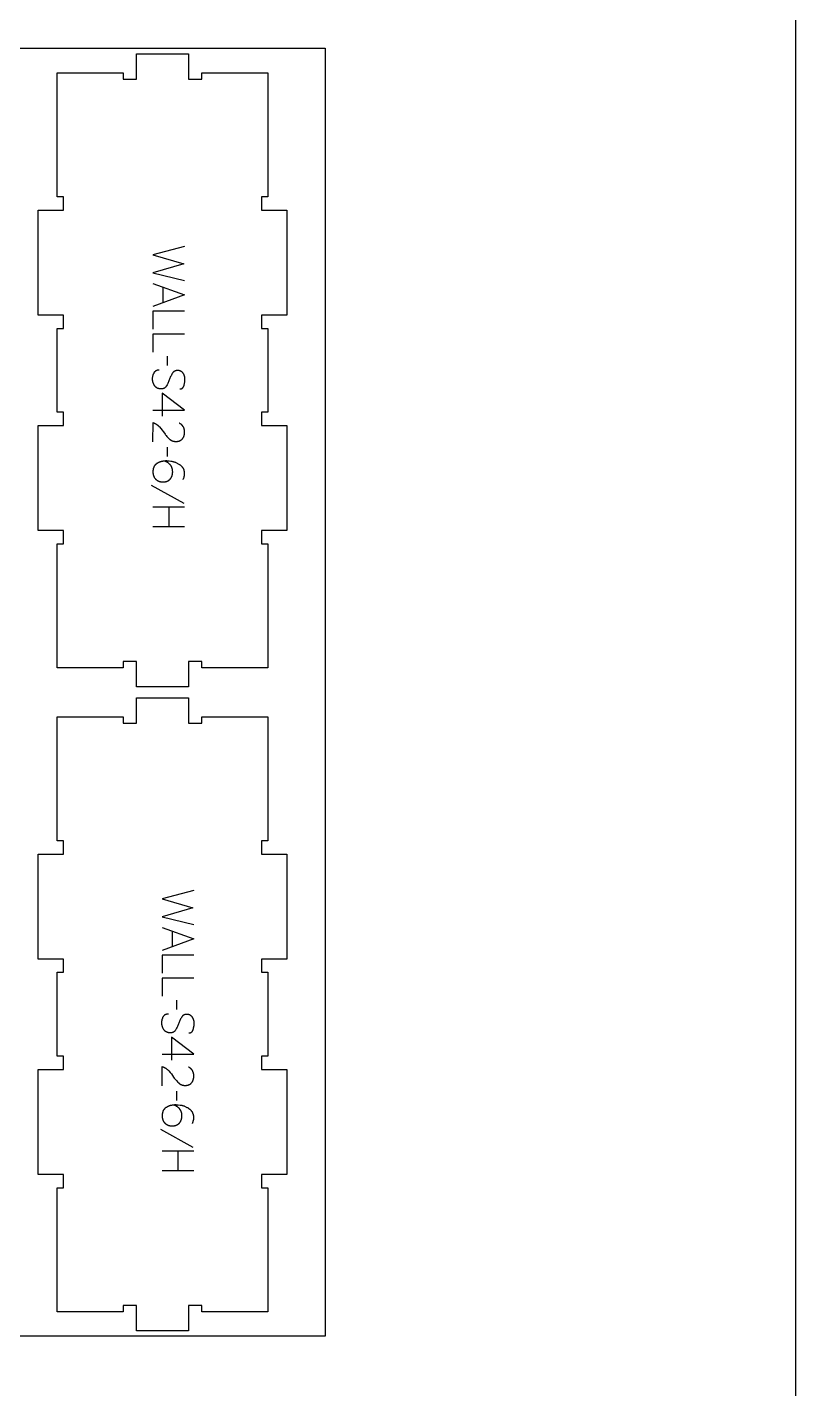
# Model space of a CAD drawing. Extents: x 0 to 4485, y 0 to 10771.
# Drawn here: x 2456 to 3183, y 5619 to 6909 of the extents above; entities that cross this region are included whole.
import ezdxf

# ---------------------------------------------------------------- set-up
doc = ezdxf.new("R2010")
doc.units = 0
for name, color, linetype in [('0_SHEET_SPRUCEPLY_2440X122', 1, 'CONTINUOUS'), ('1_ANYTOOL_1MMDEEP_LABELS_S', 2, 'CONTINUOUS'), ('4_ANYTOOL_CUTTHROUGH_OUTSI', 5, 'CONTINUOUS'), ('DONOTCUT', 7, 'CONTINUOUS')]:
    doc.layers.add(name, color=color, linetype=linetype)

msp = doc.modelspace()

# ---------------------------------------------------------------- linework, layer by layer
at = {"layer": '0_SHEET_SPRUCEPLY_2440X122'}
msp.add_lwpolyline([(2737.9, 6889.4), (2737.9, 5669.4), (297.9, 5669.4), (297.9, 6889.4)], close=True, dxfattribs=at)
at = {"layer": '1_ANYTOOL_1MMDEEP_LABELS_S', "color": 2}
for points in [[(2605, 6701.3), (2575, 6693.5), (2604.1, 6685.1), (2575, 6676.6), (2605, 6669.1)], [(2575, 6666.5), (2605, 6655.7), (2575, 6644.6)], [(2584.5, 6663.1), (2584.5, 6648.2)], [(2605, 6640.3), (2575, 6640.3), (2575, 6623.2)], [(2605, 6618.5), (2575, 6618.5), (2575, 6601.4)], [(2588.9, 6588.8), (2588.8, 6597.5)], [(2600.4, 6566.5), (2600.6, 6566.5), (2600.7, 6566.5), (2600.8, 6566.5), (2600.8, 6566.5), (2600.9, 6566.5), (2601, 6566.5), (2601.1, 6566.6), (2601.2, 6566.6), (2601.3, 6566.6), (2601.4, 6566.6), (2601.5, 6566.6), (2601.5, 6566.6), (2601.6, 6566.7), (2601.7, 6566.7), (2601.8, 6566.7), (2601.9, 6566.7), (2601.9, 6566.8), (2602, 6566.8), (2602.1, 6566.8), (2602.2, 6566.9), (2602.2, 6566.9), (2602.3, 6566.9), (2602.4, 6567), (2602.4, 6567), (2602.5, 6567.1), (2602.6, 6567.1), (2602.6, 6567.1), (2602.7, 6567.2), (2602.8, 6567.2), (2602.8, 6567.3), (2602.9, 6567.3), (2603, 6567.4), (2603, 6567.4), (2603.1, 6567.5), (2603.1, 6567.5), (2603.2, 6567.6), (2603.3, 6567.7), (2603.3, 6567.7), (2603.4, 6567.8), (2603.4, 6567.9), (2603.5, 6567.9), (2603.5, 6568), (2603.6, 6568.1), (2603.6, 6568.1), (2603.7, 6568.2), (2603.7, 6568.3), (2603.8, 6568.4), (2603.8, 6568.4), (2603.9, 6568.5), (2603.9, 6568.6), (2603.9, 6568.7), (2604, 6568.8), (2604.1, 6569), (2604.2, 6569.2), (2604.2, 6569.4), (2604.3, 6569.6), (2604.4, 6569.8), (2604.6, 6570.6), (2604.8, 6571.4), (2604.9, 6572.2), (2605.1, 6573), (2605.1, 6573.3), (2605.2, 6573.7), (2605.2, 6574.1), (2605.3, 6574.5), (2605.3, 6574.8), (2605.3, 6575.2), (2605.3, 6575.5), (2605.3, 6575.9), (2605.3, 6576.1), (2605.3, 6576.3), (2605.3, 6576.5), (2605.3, 6576.7), (2605.3, 6576.9), (2605.2, 6577), (2605.2, 6577.2), (2605.2, 6577.4), (2605.2, 6577.6), (2605.1, 6577.8), (2605.1, 6578), (2605.1, 6578.2), (2605, 6578.3), (2605, 6578.5), (2604.9, 6578.7), (2604.9, 6578.9), (2604.8, 6579), (2604.7, 6579.2), (2604.7, 6579.4), (2604.6, 6579.6), (2604.5, 6579.7), (2604.5, 6579.9), (2604.4, 6580.1), (2604.3, 6580.2), (2604.2, 6580.4), (2604.1, 6580.6), (2604, 6580.7), (2603.9, 6580.9), (2603.8, 6581), (2603.7, 6581.2), (2603.6, 6581.4), (2603.5, 6581.5), (2603.4, 6581.7), (2603.3, 6581.8), (2603.1, 6582), (2603, 6582.1), (2602.9, 6582.2), (2602.8, 6582.4), (2602.6, 6582.5), (2602.5, 6582.6), (2602.3, 6582.7), (2602.2, 6582.8), (2602.1, 6582.9), (2601.9, 6583), (2601.8, 6583.1), (2601.6, 6583.2), (2601.4, 6583.3), (2601.3, 6583.4), (2601.1, 6583.5), (2600.9, 6583.5), (2600.8, 6583.6), (2600.6, 6583.6), (2600.4, 6583.7), (2600.2, 6583.8), (2600.1, 6583.8), (2599.9, 6583.8), (2599.7, 6583.9), (2599.5, 6583.9), (2599.3, 6583.9), (2599.1, 6584), (2598.9, 6584), (2598.7, 6584), (2598.5, 6584), (2598.3, 6584), (2598.1, 6584), (2597.9, 6584), (2597.6, 6584), (2597.4, 6584), (2597.2, 6583.9), (2597, 6583.9), (2596.9, 6583.9), (2596.7, 6583.8), (2596.5, 6583.8), (2596.3, 6583.7), (2596.1, 6583.7), (2595.9, 6583.6), (2595.9, 6583.6), (2595.8, 6583.5), (2595.7, 6583.5), (2595.6, 6583.5), (2595.5, 6583.4), (2595.4, 6583.4), (2595.4, 6583.3), (2595.3, 6583.3), (2595.2, 6583.2), (2595.1, 6583.2), (2595, 6583.2), (2595, 6583.1), (2594.9, 6583.1), (2594.8, 6583), (2594.8, 6582.9), (2594.7, 6582.9), (2594.6, 6582.8), (2594.5, 6582.8), (2594.5, 6582.7), (2594.4, 6582.7), (2594.3, 6582.6), (2594.3, 6582.5), (2594.2, 6582.5), (2594.1, 6582.4), (2594, 6582.3), (2593.9, 6582.1), (2593.8, 6582), (2593.7, 6581.8), (2593.5, 6581.7), (2593.4, 6581.5), (2593.3, 6581.3), (2593.2, 6581.2), (2592.8, 6580.5), (2592.5, 6579.7), (2592.1, 6579), (2591.7, 6578.2), (2591.4, 6577.4), (2591.1, 6576.6), (2590.7, 6575.8), (2590.4, 6575), (2590.1, 6574.2), (2589.8, 6573.4), (2589.4, 6572.6), (2589.1, 6571.8), (2588.7, 6571.1), (2588.3, 6570.3), (2587.9, 6569.6), (2587.5, 6569), (2587.4, 6568.8), (2587.3, 6568.6), (2587.1, 6568.5), (2587.1, 6568.4), (2587, 6568.3), (2587, 6568.3), (2586.9, 6568.2), (2586.8, 6568.1), (2586.8, 6568), (2586.7, 6568), (2586.6, 6567.9), (2586.6, 6567.9), (2586.5, 6567.8), (2586.4, 6567.7), (2586.4, 6567.7), (2586.3, 6567.6), (2586.2, 6567.6), (2586.1, 6567.5), (2586.1, 6567.5), (2586, 6567.4), (2585.9, 6567.4), (2585.8, 6567.3), (2585.8, 6567.3), (2585.7, 6567.2), (2585.6, 6567.2), (2585.5, 6567.1), (2585.4, 6567.1), (2585.3, 6567), (2585.3, 6567), (2585.2, 6567), (2585.1, 6566.9), (2585, 6566.9), (2584.9, 6566.9), (2584.8, 6566.8), (2584.7, 6566.8), (2584.6, 6566.8), (2584.6, 6566.8), (2584.4, 6566.7), (2584.2, 6566.7), (2584, 6566.6), (2583.8, 6566.6), (2583.6, 6566.6), (2583.4, 6566.5), (2583.2, 6566.5), (2582.9, 6566.5), (2582.7, 6566.5), (2582.5, 6566.5), (2582.3, 6566.5), (2582, 6566.6), (2581.8, 6566.6), (2581.6, 6566.6), (2581.4, 6566.6), (2581.1, 6566.7), (2580.9, 6566.7), (2580.7, 6566.8), (2580.5, 6566.8), (2580.3, 6566.9), (2580.1, 6566.9), (2579.9, 6567), (2579.7, 6567.1), (2579.5, 6567.1), (2579.3, 6567.2), (2579.1, 6567.3), (2579, 6567.4), (2578.8, 6567.5), (2578.6, 6567.6), (2578.4, 6567.7), (2578.3, 6567.8), (2578.1, 6567.9), (2578, 6568.1), (2577.8, 6568.2), (2577.7, 6568.3), (2577.5, 6568.4), (2577.4, 6568.6), (2577.2, 6568.7), (2577.1, 6568.9), (2577, 6569), (2576.8, 6569.2), (2576.7, 6569.4), (2576.6, 6569.5), (2576.5, 6569.7), (2576.3, 6570.1), (2576.1, 6570.4), (2575.9, 6570.8), (2575.7, 6571.2), (2575.5, 6571.6), (2575.4, 6571.9), (2575.3, 6572.1), (2575.2, 6572.3), (2575.2, 6572.5), (2575.1, 6572.7), (2575.1, 6572.9), (2575, 6573.1), (2575, 6573.3), (2574.9, 6573.5), (2574.9, 6573.7), (2574.8, 6573.9), (2574.8, 6574.1), (2574.8, 6574.3), (2574.7, 6574.5), (2574.7, 6574.7), (2574.7, 6575.1), (2574.6, 6575.5), (2574.6, 6575.9), (2574.6, 6576.3), (2574.6, 6576.7), (2574.7, 6577.1), (2574.7, 6577.5), (2574.8, 6577.9), (2574.8, 6578.3), (2574.9, 6578.7), (2575, 6579.1), (2575.1, 6579.5), (2575.2, 6579.8), (2575.3, 6580.2), (2575.5, 6580.6), (2575.6, 6580.9), (2575.8, 6581.3), (2576, 6581.6), (2576.2, 6582), (2576.3, 6582.2), (2576.4, 6582.3), (2576.5, 6582.5), (2576.6, 6582.6), (2576.7, 6582.8), (2576.8, 6582.9), (2576.9, 6583.1), (2577.1, 6583.2), (2577.2, 6583.3), (2577.3, 6583.4), (2577.4, 6583.5), (2577.6, 6583.7), (2577.6, 6583.7), (2577.7, 6583.8), (2577.8, 6583.8), (2577.8, 6583.9), (2577.9, 6583.9), (2578, 6584), (2578.1, 6584), (2578.1, 6584), (2578.2, 6584.1), (2578.3, 6584.1), (2578.4, 6584.2), (2578.4, 6584.2), (2578.5, 6584.2), (2578.6, 6584.3), (2578.7, 6584.3), (2578.7, 6584.3), (2578.8, 6584.4), (2578.9, 6584.4), (2579, 6584.4), (2579.1, 6584.5), (2579.2, 6584.5), (2579.4, 6584.6), (2579.6, 6584.6), (2579.7, 6584.6), (2579.9, 6584.7), (2580.1, 6584.7), (2580.3, 6584.7), (2580.5, 6584.7), (2580.6, 6584.7), (2580.8, 6584.7)], [(2575, 6546.5), (2605, 6546.5), (2583.6, 6562.5)], [(2583.6, 6562.5), (2583.6, 6540.7)], [(2575, 6516.3), (2575.1, 6534.6), (2575.5, 6534.4), (2575.7, 6534.4), (2576, 6534.3), (2576.2, 6534.2), (2576.4, 6534.1), (2576.6, 6534), (2576.8, 6533.9), (2577, 6533.8), (2577.2, 6533.7), (2577.4, 6533.6), (2577.6, 6533.5), (2577.8, 6533.4), (2578, 6533.3), (2578.2, 6533.1), (2578.4, 6533), (2578.6, 6532.9), (2578.8, 6532.8), (2579, 6532.6), (2579.2, 6532.5), (2579.4, 6532.3), (2579.5, 6532.2), (2579.7, 6532), (2579.9, 6531.9), (2580.1, 6531.7), (2580.2, 6531.6), (2580.4, 6531.4), (2580.6, 6531.2), (2580.7, 6531.1), (2580.9, 6530.9), (2581.2, 6530.5), (2582.4, 6529.1), (2583.6, 6527.6), (2584.8, 6526.1), (2585.9, 6524.5), (2586.5, 6523.8), (2587, 6523), (2587.6, 6522.3), (2588.2, 6521.6), (2588.8, 6521), (2589.4, 6520.3), (2590, 6519.7), (2590.6, 6519.1), (2590.8, 6519), (2590.9, 6518.8), (2591.1, 6518.7), (2591.3, 6518.6), (2591.4, 6518.4), (2591.6, 6518.3), (2591.8, 6518.2), (2591.9, 6518.1), (2592.1, 6518), (2592.3, 6517.9), (2592.5, 6517.8), (2592.6, 6517.7), (2592.8, 6517.6), (2593, 6517.5), (2593.2, 6517.4), (2593.4, 6517.3), (2593.6, 6517.3), (2593.8, 6517.2), (2594, 6517.1), (2594.2, 6517.1), (2594.4, 6517), (2594.6, 6517), (2594.8, 6516.9), (2595, 6516.9), (2595.2, 6516.9), (2595.4, 6516.8), (2595.6, 6516.8), (2595.8, 6516.8), (2596.1, 6516.8), (2596.3, 6516.8), (2596.5, 6516.8), (2596.7, 6516.8), (2597, 6516.8), (2597.2, 6516.8), (2597.5, 6516.8), (2597.7, 6516.8), (2598, 6516.8), (2598.2, 6516.8), (2598.4, 6516.9), (2598.6, 6516.9), (2598.9, 6517), (2599.1, 6517), (2599.3, 6517.1), (2599.5, 6517.1), (2599.7, 6517.2), (2599.9, 6517.2), (2600.1, 6517.3), (2600.3, 6517.4), (2600.5, 6517.5), (2600.7, 6517.6), (2600.8, 6517.6), (2601, 6517.7), (2601.2, 6517.8), (2601.4, 6517.9), (2601.5, 6518.1), (2601.7, 6518.2), (2601.9, 6518.3), (2602, 6518.4), (2602.2, 6518.6), (2602.3, 6518.7), (2602.5, 6518.8), (2602.6, 6519), (2602.7, 6519.1), (2602.9, 6519.3), (2603, 6519.4), (2603.1, 6519.6), (2603.2, 6519.8), (2603.4, 6519.9), (2603.5, 6520.1), (2603.6, 6520.3), (2603.7, 6520.5), (2603.8, 6520.6), (2603.9, 6520.8), (2604, 6521), (2604.1, 6521.2), (2604.1, 6521.4), (2604.2, 6521.6), (2604.3, 6521.7), (2604.4, 6521.9), (2604.4, 6522.1), (2604.5, 6522.3), (2604.6, 6522.5), (2604.6, 6522.8), (2604.7, 6523), (2604.7, 6523.2), (2604.8, 6523.4), (2604.8, 6523.6), (2604.8, 6523.8), (2604.9, 6524), (2604.9, 6524.3), (2604.9, 6524.5), (2604.9, 6524.7), (2605, 6525), (2605, 6525.2), (2605, 6525.7), (2605, 6526), (2604.9, 6526.4), (2604.9, 6526.7), (2604.9, 6527.1), (2604.8, 6527.4), (2604.8, 6527.8), (2604.7, 6528.1), (2604.6, 6528.4), (2604.6, 6528.7), (2604.5, 6528.9), (2604.5, 6529), (2604.4, 6529.2), (2604.4, 6529.3), (2604.3, 6529.5), (2604.3, 6529.6), (2604.2, 6529.8), (2604.1, 6529.9), (2604.1, 6530.1), (2604, 6530.2), (2603.9, 6530.3), (2603.8, 6530.5), (2603.8, 6530.6), (2603.7, 6530.7), (2603.6, 6530.9), (2603.5, 6531), (2603.4, 6531.1), (2603.4, 6531.3), (2603.3, 6531.4), (2603.2, 6531.5), (2603.1, 6531.6), (2603, 6531.8), (2602.9, 6531.9), (2602.8, 6532), (2602.7, 6532.1), (2602.6, 6532.2), (2602.4, 6532.3), (2602.3, 6532.4), (2602.2, 6532.6), (2602.1, 6532.7), (2602, 6532.8), (2601.9, 6532.9), (2601.6, 6533.1), (2601.3, 6533.3), (2601.1, 6533.5), (2600.8, 6533.6), (2600.5, 6533.8), (2600.2, 6534), (2599.9, 6534.2)], [(2588.9, 6502.6), (2588.8, 6511.4)], [(2603.5, 6480.7), (2603.7, 6481), (2603.9, 6481.4), (2604, 6481.7), (2604.1, 6482.1), (2604.3, 6482.4), (2604.4, 6482.8), (2604.5, 6483.1), (2604.6, 6483.5), (2604.7, 6483.8), (2604.8, 6484.2), (2604.8, 6484.5), (2604.9, 6484.9), (2604.9, 6485.2), (2604.9, 6485.6), (2605, 6485.9), (2605, 6486.3), (2605, 6486.6), (2605, 6486.9), (2604.9, 6487.2), (2604.9, 6487.5), (2604.9, 6487.8), (2604.8, 6488.1), (2604.8, 6488.4), (2604.7, 6488.7), (2604.6, 6489), (2604.6, 6489.3), (2604.5, 6489.5), (2604.4, 6489.8), (2604.3, 6490.1), (2604.2, 6490.3), (2604.1, 6490.6), (2603.9, 6490.9), (2603.8, 6491.1), (2603.7, 6491.4), (2603.5, 6491.6), (2603.4, 6491.8), (2603.2, 6492.1), (2603, 6492.3), (2602.8, 6492.5), (2602.6, 6492.8), (2602.4, 6493), (2602.2, 6493.2), (2602, 6493.4), (2601.8, 6493.6), (2601.6, 6493.8), (2601.3, 6494), (2601.1, 6494.2), (2600.8, 6494.4), (2600.3, 6494.7), (2599.8, 6495.1), (2599.3, 6495.4), (2598.7, 6495.7), (2598.2, 6496), (2597.7, 6496.3), (2597.1, 6496.5), (2596.6, 6496.8), (2596, 6497), (2595.5, 6497.2), (2594.9, 6497.3), (2594.3, 6497.5), (2593.8, 6497.6), (2593.2, 6497.7), (2592.6, 6497.8), (2592, 6497.9), (2590.2, 6498.1), (2589.9, 6498.2), (2589.6, 6498.2), (2589.3, 6498.2), (2589, 6498.2), (2588.2, 6498.3), (2587.4, 6498.3), (2586.8, 6498.3), (2586.2, 6498.2), (2585.6, 6498.2), (2585, 6498.1), (2584.5, 6498), (2583.9, 6497.9), (2583.6, 6497.9), (2583.4, 6497.8), (2583.1, 6497.8), (2582.8, 6497.7), (2582.5, 6497.6), (2582.3, 6497.5), (2582, 6497.4), (2581.8, 6497.4), (2581.5, 6497.3), (2581.2, 6497.2), (2581, 6497.1), (2580.7, 6496.9), (2580.5, 6496.8), (2580.2, 6496.7), (2580, 6496.6), (2579.7, 6496.5), (2579.5, 6496.3), (2579.2, 6496.2), (2579, 6496), (2578.8, 6495.9), (2578.5, 6495.8), (2578.3, 6495.6), (2578.1, 6495.4), (2577.9, 6495.3), (2577.8, 6495.2), (2577.7, 6495.1), (2577.6, 6495), (2577.5, 6494.9), (2577.4, 6494.8), (2577.3, 6494.7), (2577.2, 6494.6), (2577.1, 6494.5), (2577, 6494.4), (2576.9, 6494.3), (2576.8, 6494.2), (2576.8, 6494.1), (2576.7, 6494), (2576.6, 6493.9), (2576.5, 6493.8), (2576.5, 6493.7), (2576.4, 6493.6), (2576.3, 6493.5), (2576.2, 6493.3), (2576.2, 6493.2), (2576, 6493), (2575.9, 6492.7), (2575.8, 6492.5), (2575.7, 6492.2), (2575.6, 6492), (2575.5, 6491.7), (2575.4, 6491.4), (2575.3, 6491.1), (2575.3, 6490.9), (2575.2, 6490.6), (2575.2, 6490.3), (2575.1, 6490), (2575.1, 6489.6), (2575, 6489.3), (2575, 6489), (2575, 6488.7), (2575, 6488.3), (2575, 6488), (2575, 6487.7), (2575, 6487.5), (2575, 6487.2), (2575, 6486.9), (2575, 6486.7), (2575.1, 6486.4), (2575.1, 6486.2), (2575.1, 6485.9), (2575.2, 6485.7), (2575.2, 6485.4), (2575.3, 6485.2), (2575.3, 6485), (2575.4, 6484.7), (2575.5, 6484.5), (2575.5, 6484.3), (2575.6, 6484.1), (2575.7, 6483.9), (2575.8, 6483.6), (2575.9, 6483.4), (2576, 6483.2), (2576.1, 6483), (2576.2, 6482.8), (2576.3, 6482.6), (2576.4, 6482.4), (2576.6, 6482.3), (2576.7, 6482.1), (2576.8, 6481.9), (2577, 6481.7), (2577.1, 6481.5), (2577.3, 6481.4), (2577.4, 6481.2), (2577.6, 6481), (2577.7, 6480.9), (2577.9, 6480.7), (2578.1, 6480.6), (2578.3, 6480.4), (2578.4, 6480.3), (2578.6, 6480.2), (2578.8, 6480), (2579, 6479.9), (2579.2, 6479.8), (2579.4, 6479.7), (2579.6, 6479.6), (2579.8, 6479.5), (2580, 6479.4), (2580.2, 6479.3), (2580.4, 6479.2), (2580.6, 6479.1), (2580.8, 6479), (2581.1, 6478.9), (2581.3, 6478.9), (2581.5, 6478.8), (2581.7, 6478.7), (2582, 6478.7), (2582.2, 6478.6), (2582.4, 6478.6), (2582.7, 6478.6), (2582.9, 6478.5), (2583.2, 6478.5), (2583.4, 6478.5), (2583.7, 6478.5), (2584, 6478.4), (2584.2, 6478.4), (2584.5, 6478.4), (2584.8, 6478.4), (2585, 6478.4), (2585.3, 6478.5), (2585.5, 6478.5), (2585.8, 6478.5), (2586.1, 6478.5), (2586.3, 6478.6), (2586.5, 6478.6), (2586.8, 6478.6), (2587, 6478.7), (2587.3, 6478.8), (2587.5, 6478.8), (2587.7, 6478.9), (2587.9, 6478.9), (2588.1, 6479), (2588.4, 6479.1), (2588.6, 6479.2), (2588.8, 6479.3), (2589, 6479.4), (2589.2, 6479.5), (2589.4, 6479.6), (2589.6, 6479.7), (2589.7, 6479.8), (2589.9, 6479.9), (2590.1, 6480.1), (2590.3, 6480.2), (2590.5, 6480.3), (2590.6, 6480.5), (2590.8, 6480.6), (2590.9, 6480.8), (2591.1, 6480.9), (2591.3, 6481.1), (2591.4, 6481.3), (2591.5, 6481.4), (2591.7, 6481.6), (2591.8, 6481.8), (2591.9, 6482), (2592.1, 6482.2), (2592.2, 6482.3), (2592.3, 6482.5), (2592.4, 6482.7), (2592.5, 6482.9), (2592.6, 6483.1), (2592.7, 6483.3), (2592.8, 6483.5), (2592.9, 6483.7), (2593, 6483.9), (2593.1, 6484.2), (2593.1, 6484.4), (2593.2, 6484.6), (2593.3, 6484.8), (2593.3, 6485.1), (2593.4, 6485.3), (2593.4, 6485.5), (2593.5, 6485.8), (2593.5, 6486), (2593.5, 6486.2), (2593.6, 6486.5), (2593.6, 6486.7), (2593.6, 6487), (2593.6, 6487.3), (2593.6, 6487.5), (2593.7, 6487.8), (2593.7, 6488), (2593.6, 6488.5), (2593.6, 6489), (2593.6, 6489.2), (2593.6, 6489.4), (2593.6, 6489.6), (2593.5, 6489.9), (2593.5, 6490.1), (2593.5, 6490.3), (2593.4, 6490.5), (2593.4, 6490.7), (2593.3, 6490.9), (2593.3, 6491.1), (2593.2, 6491.3), (2593.2, 6491.5), (2593.1, 6491.7), (2593, 6491.9), (2593, 6492.1), (2592.9, 6492.2), (2592.8, 6492.4), (2592.7, 6492.6), (2592.7, 6492.8), (2592.6, 6493), (2592.5, 6493.1), (2592.4, 6493.3), (2592.3, 6493.5), (2592.2, 6493.6), (2592.1, 6493.8), (2592, 6493.9), (2591.8, 6494.1), (2591.7, 6494.2), (2591.6, 6494.4), (2591.5, 6494.5), (2591.3, 6494.7), (2591.2, 6494.8), (2590.9, 6495.1), (2590.7, 6495.4), (2590.4, 6495.6), (2590, 6495.9), (2589.7, 6496.2), (2589.4, 6496.4), (2589, 6496.7), (2588.6, 6496.9), (2588.3, 6497.1), (2587.9, 6497.4), (2587.5, 6497.6), (2587, 6497.8), (2586.6, 6498), (2586.2, 6498.2)], [(2604.5, 6457.9), (2573.7, 6475.1)], [(2605, 6454.4), (2575, 6454.4)], [(2590.3, 6436.1), (2590.3, 6454.4)], [(2575, 6436.1), (2605, 6436.1)], [(2613.7, 6091.3), (2583.7, 6083.5), (2612.8, 6075.1), (2583.7, 6066.6), (2613.7, 6059.1)], [(2583.7, 6056.5), (2613.7, 6045.7), (2583.7, 6034.6)], [(2593.3, 6053.1), (2593.3, 6038.2)], [(2613.7, 6030.3), (2583.7, 6030.3), (2583.7, 6013.2)], [(2613.7, 6008.5), (2583.7, 6008.5), (2583.7, 5991.4)], [(2597.6, 5978.8), (2597.5, 5987.5)], [(2609.1, 5956.5), (2609.3, 5956.5), (2609.4, 5956.5), (2609.5, 5956.5), (2609.6, 5956.5), (2609.7, 5956.5), (2609.8, 5956.5), (2609.9, 5956.6), (2609.9, 5956.6), (2610, 5956.6), (2610.1, 5956.6), (2610.2, 5956.6), (2610.3, 5956.6), (2610.4, 5956.7), (2610.4, 5956.7), (2610.5, 5956.7), (2610.6, 5956.7), (2610.7, 5956.8), (2610.7, 5956.8), (2610.8, 5956.8), (2610.9, 5956.9), (2611, 5956.9), (2611, 5956.9), (2611.1, 5957), (2611.2, 5957), (2611.2, 5957.1), (2611.3, 5957.1), (2611.4, 5957.1), (2611.5, 5957.2), (2611.5, 5957.2), (2611.6, 5957.3), (2611.6, 5957.3), (2611.7, 5957.4), (2611.8, 5957.4), (2611.8, 5957.5), (2611.9, 5957.5), (2611.9, 5957.6), (2612, 5957.7), (2612.1, 5957.7), (2612.1, 5957.8), (2612.2, 5957.9), (2612.2, 5957.9), (2612.3, 5958), (2612.3, 5958.1), (2612.4, 5958.1), (2612.4, 5958.2), (2612.5, 5958.3), (2612.5, 5958.4), (2612.6, 5958.4), (2612.6, 5958.5), (2612.6, 5958.6), (2612.7, 5958.7), (2612.8, 5958.8), (2612.8, 5959), (2612.9, 5959.2), (2613, 5959.4), (2613, 5959.6), (2613.1, 5959.8), (2613.3, 5960.6), (2613.5, 5961.4), (2613.7, 5962.2), (2613.8, 5963), (2613.9, 5963.3), (2613.9, 5963.7), (2614, 5964.1), (2614, 5964.5), (2614, 5964.8), (2614, 5965.2), (2614, 5965.5), (2614.1, 5965.9), (2614.1, 5966.1), (2614, 5966.3), (2614, 5966.5), (2614, 5966.7), (2614, 5966.9), (2614, 5967), (2614, 5967.2), (2613.9, 5967.4), (2613.9, 5967.6), (2613.9, 5967.8), (2613.8, 5968), (2613.8, 5968.2), (2613.8, 5968.3), (2613.7, 5968.5), (2613.7, 5968.7), (2613.6, 5968.9), (2613.5, 5969), (2613.5, 5969.2), (2613.4, 5969.4), (2613.3, 5969.6), (2613.3, 5969.7), (2613.2, 5969.9), (2613.1, 5970.1), (2613, 5970.2), (2612.9, 5970.4), (2612.9, 5970.6), (2612.8, 5970.7), (2612.7, 5970.9), (2612.6, 5971), (2612.5, 5971.2), (2612.3, 5971.4), (2612.2, 5971.5), (2612.1, 5971.7), (2612, 5971.8), (2611.9, 5972), (2611.8, 5972.1), (2611.6, 5972.2), (2611.5, 5972.4), (2611.4, 5972.5), (2611.2, 5972.6), (2611.1, 5972.7), (2610.9, 5972.8), (2610.8, 5972.9), (2610.6, 5973), (2610.5, 5973.1), (2610.3, 5973.2), (2610.2, 5973.3), (2610, 5973.4), (2609.9, 5973.5), (2609.7, 5973.5), (2609.5, 5973.6), (2609.3, 5973.6), (2609.2, 5973.7), (2609, 5973.8), (2608.8, 5973.8), (2608.6, 5973.8), (2608.4, 5973.9), (2608.2, 5973.9), (2608, 5973.9), (2607.8, 5974), (2607.6, 5974), (2607.4, 5974), (2607.2, 5974), (2607, 5974), (2606.8, 5974), (2606.6, 5974), (2606.4, 5974), (2606.2, 5974), (2606, 5973.9), (2605.8, 5973.9), (2605.6, 5973.9), (2605.4, 5973.8), (2605.2, 5973.8), (2605, 5973.7), (2604.9, 5973.7), (2604.7, 5973.6), (2604.6, 5973.6), (2604.5, 5973.5), (2604.4, 5973.5), (2604.3, 5973.5), (2604.3, 5973.4), (2604.2, 5973.4), (2604.1, 5973.3), (2604, 5973.3), (2603.9, 5973.2), (2603.9, 5973.2), (2603.8, 5973.2), (2603.7, 5973.1), (2603.6, 5973.1), (2603.6, 5973), (2603.5, 5972.9), (2603.4, 5972.9), (2603.4, 5972.8), (2603.3, 5972.8), (2603.2, 5972.7), (2603.1, 5972.7), (2603.1, 5972.6), (2603, 5972.5), (2602.9, 5972.5), (2602.9, 5972.4), (2602.8, 5972.3), (2602.6, 5972.1), (2602.5, 5972), (2602.4, 5971.8), (2602.3, 5971.7), (2602.2, 5971.5), (2602.1, 5971.3), (2602, 5971.2), (2601.6, 5970.5), (2601.2, 5969.7), (2600.8, 5969), (2600.5, 5968.2), (2600.1, 5967.4), (2599.8, 5966.6), (2599.5, 5965.8), (2599.2, 5965), (2598.8, 5964.2), (2598.5, 5963.4), (2598.2, 5962.6), (2597.8, 5961.8), (2597.4, 5961.1), (2597.1, 5960.3), (2596.6, 5959.6), (2596.2, 5959), (2596.1, 5958.8), (2596, 5958.6), (2595.9, 5958.5), (2595.8, 5958.4), (2595.8, 5958.3), (2595.7, 5958.3), (2595.6, 5958.2), (2595.6, 5958.1), (2595.5, 5958), (2595.4, 5958), (2595.4, 5957.9), (2595.3, 5957.9), (2595.2, 5957.8), (2595.2, 5957.7), (2595.1, 5957.7), (2595, 5957.6), (2595, 5957.6), (2594.9, 5957.5), (2594.8, 5957.5), (2594.7, 5957.4), (2594.7, 5957.4), (2594.6, 5957.3), (2594.5, 5957.3), (2594.4, 5957.2), (2594.3, 5957.2), (2594.3, 5957.1), (2594.2, 5957.1), (2594.1, 5957), (2594, 5957), (2593.9, 5957), (2593.8, 5956.9), (2593.7, 5956.9), (2593.7, 5956.9), (2593.6, 5956.8), (2593.5, 5956.8), (2593.4, 5956.8), (2593.3, 5956.8), (2593.1, 5956.7), (2592.9, 5956.7), (2592.7, 5956.6), (2592.5, 5956.6), (2592.3, 5956.6), (2592.1, 5956.5), (2591.9, 5956.5), (2591.7, 5956.5), (2591.5, 5956.5), (2591.2, 5956.5), (2591, 5956.5), (2590.8, 5956.6), (2590.6, 5956.6), (2590.3, 5956.6), (2590.1, 5956.6), (2589.9, 5956.7), (2589.7, 5956.7), (2589.5, 5956.8), (2589.2, 5956.8), (2589, 5956.9), (2588.8, 5956.9), (2588.6, 5957), (2588.4, 5957.1), (2588.3, 5957.1), (2588.1, 5957.2), (2587.9, 5957.3), (2587.7, 5957.4), (2587.5, 5957.5), (2587.4, 5957.6), (2587.2, 5957.7), (2587, 5957.8), (2586.9, 5957.9), (2586.7, 5958.1), (2586.6, 5958.2), (2586.4, 5958.3), (2586.3, 5958.4), (2586.1, 5958.6), (2586, 5958.7), (2585.8, 5958.9), (2585.7, 5959), (2585.6, 5959.2), (2585.5, 5959.4), (2585.3, 5959.5), (2585.2, 5959.7), (2585, 5960.1), (2584.8, 5960.4), (2584.6, 5960.8), (2584.4, 5961.2), (2584.3, 5961.6), (2584.1, 5961.9), (2584, 5962.1), (2584, 5962.3), (2583.9, 5962.5), (2583.9, 5962.7), (2583.8, 5962.9), (2583.7, 5963.1), (2583.7, 5963.3), (2583.6, 5963.5), (2583.6, 5963.7), (2583.6, 5963.9), (2583.5, 5964.1), (2583.5, 5964.3), (2583.5, 5964.5), (2583.4, 5964.7), (2583.4, 5965.1), (2583.4, 5965.5), (2583.4, 5965.9), (2583.4, 5966.3), (2583.4, 5966.7), (2583.4, 5967.1), (2583.4, 5967.5), (2583.5, 5967.9), (2583.6, 5968.3), (2583.6, 5968.7), (2583.7, 5969.1), (2583.8, 5969.5), (2583.9, 5969.8), (2584.1, 5970.2), (2584.2, 5970.6), (2584.4, 5970.9), (2584.5, 5971.3), (2584.7, 5971.6), (2584.9, 5972), (2585, 5972.2), (2585.1, 5972.3), (2585.2, 5972.5), (2585.3, 5972.6), (2585.4, 5972.8), (2585.6, 5972.9), (2585.7, 5973.1), (2585.8, 5973.2), (2585.9, 5973.3), (2586, 5973.4), (2586.2, 5973.5), (2586.3, 5973.7), (2586.4, 5973.7), (2586.4, 5973.8), (2586.5, 5973.8), (2586.6, 5973.9), (2586.7, 5973.9), (2586.7, 5974), (2586.8, 5974), (2586.9, 5974), (2586.9, 5974.1), (2587, 5974.1), (2587.1, 5974.2), (2587.2, 5974.2), (2587.2, 5974.2), (2587.3, 5974.3), (2587.4, 5974.3), (2587.5, 5974.3), (2587.6, 5974.4), (2587.6, 5974.4), (2587.7, 5974.4), (2587.8, 5974.5), (2588, 5974.5), (2588.1, 5974.6), (2588.3, 5974.6), (2588.5, 5974.6), (2588.7, 5974.7), (2588.8, 5974.7), (2589, 5974.7), (2589.2, 5974.7), (2589.4, 5974.7), (2589.6, 5974.7)], [(2583.7, 5936.5), (2613.8, 5936.5), (2592.4, 5952.5)], [(2592.4, 5952.5), (2592.4, 5930.7)], [(2583.8, 5906.3), (2583.8, 5924.6), (2584.3, 5924.4), (2584.5, 5924.4), (2584.7, 5924.3), (2584.9, 5924.2), (2585.1, 5924.1), (2585.3, 5924), (2585.6, 5923.9), (2585.8, 5923.8), (2586, 5923.7), (2586.2, 5923.6), (2586.4, 5923.5), (2586.6, 5923.4), (2586.8, 5923.3), (2587, 5923.1), (2587.2, 5923), (2587.4, 5922.9), (2587.6, 5922.8), (2587.7, 5922.6), (2587.9, 5922.5), (2588.1, 5922.3), (2588.3, 5922.2), (2588.5, 5922), (2588.6, 5921.9), (2588.8, 5921.7), (2589, 5921.6), (2589.1, 5921.4), (2589.3, 5921.2), (2589.5, 5921.1), (2589.6, 5920.9), (2589.9, 5920.5), (2591.2, 5919.1), (2592.4, 5917.6), (2593.5, 5916.1), (2594.6, 5914.5), (2595.2, 5913.8), (2595.8, 5913), (2596.3, 5912.3), (2596.9, 5911.6), (2597.5, 5911), (2598.1, 5910.3), (2598.7, 5909.7), (2599.4, 5909.1), (2599.5, 5909), (2599.7, 5908.8), (2599.8, 5908.7), (2600, 5908.6), (2600.2, 5908.4), (2600.3, 5908.3), (2600.5, 5908.2), (2600.7, 5908.1), (2600.8, 5908), (2601, 5907.9), (2601.2, 5907.8), (2601.4, 5907.7), (2601.6, 5907.6), (2601.7, 5907.5), (2601.9, 5907.4), (2602.1, 5907.3), (2602.3, 5907.3), (2602.5, 5907.2), (2602.7, 5907.1), (2602.9, 5907.1), (2603.1, 5907), (2603.3, 5907), (2603.5, 5906.9), (2603.7, 5906.9), (2603.9, 5906.9), (2604.2, 5906.8), (2604.4, 5906.8), (2604.6, 5906.8), (2604.8, 5906.8), (2605, 5906.8), (2605.3, 5906.8), (2605.5, 5906.8), (2605.7, 5906.8), (2606, 5906.8), (2606.2, 5906.8), (2606.5, 5906.8), (2606.7, 5906.8), (2606.9, 5906.8), (2607.2, 5906.9), (2607.4, 5906.9), (2607.6, 5907), (2607.8, 5907), (2608, 5907.1), (2608.2, 5907.1), (2608.4, 5907.2), (2608.6, 5907.2), (2608.8, 5907.3), (2609, 5907.4), (2609.2, 5907.5), (2609.4, 5907.6), (2609.6, 5907.6), (2609.8, 5907.7), (2609.9, 5907.8), (2610.1, 5907.9), (2610.3, 5908.1), (2610.4, 5908.2), (2610.6, 5908.3), (2610.8, 5908.4), (2610.9, 5908.6), (2611.1, 5908.7), (2611.2, 5908.8), (2611.3, 5909), (2611.5, 5909.1), (2611.6, 5909.3), (2611.7, 5909.4), (2611.9, 5909.6), (2612, 5909.8), (2612.1, 5909.9), (2612.2, 5910.1), (2612.3, 5910.3), (2612.4, 5910.5), (2612.5, 5910.6), (2612.6, 5910.8), (2612.7, 5911), (2612.8, 5911.2), (2612.9, 5911.4), (2613, 5911.6), (2613, 5911.7), (2613.1, 5911.9), (2613.2, 5912.1), (2613.2, 5912.3), (2613.3, 5912.5), (2613.4, 5912.8), (2613.4, 5913), (2613.5, 5913.2), (2613.5, 5913.4), (2613.5, 5913.6), (2613.6, 5913.8), (2613.6, 5914), (2613.6, 5914.3), (2613.7, 5914.5), (2613.7, 5914.7), (2613.7, 5915), (2613.7, 5915.2), (2613.7, 5915.7), (2613.7, 5916), (2613.7, 5916.4), (2613.7, 5916.7), (2613.6, 5917.1), (2613.6, 5917.4), (2613.5, 5917.8), (2613.5, 5918.1), (2613.4, 5918.4), (2613.3, 5918.7), (2613.3, 5918.9), (2613.2, 5919), (2613.2, 5919.2), (2613.1, 5919.3), (2613.1, 5919.5), (2613, 5919.6), (2612.9, 5919.8), (2612.9, 5919.9), (2612.8, 5920.1), (2612.7, 5920.2), (2612.7, 5920.3), (2612.6, 5920.5), (2612.5, 5920.6), (2612.4, 5920.7), (2612.4, 5920.9), (2612.3, 5921), (2612.2, 5921.1), (2612.1, 5921.3), (2612, 5921.4), (2611.9, 5921.5), (2611.8, 5921.6), (2611.7, 5921.8), (2611.6, 5921.9), (2611.5, 5922), (2611.4, 5922.1), (2611.3, 5922.2), (2611.2, 5922.3), (2611.1, 5922.4), (2611, 5922.6), (2610.8, 5922.7), (2610.7, 5922.8), (2610.6, 5922.9), (2610.3, 5923.1), (2610.1, 5923.3), (2609.8, 5923.5), (2609.5, 5923.6), (2609.2, 5923.8), (2608.9, 5924), (2608.6, 5924.2)], [(2597.6, 5892.6), (2597.5, 5901.4)], [(2612.3, 5870.7), (2612.4, 5871), (2612.6, 5871.4), (2612.7, 5871.7), (2612.9, 5872.1), (2613, 5872.4), (2613.1, 5872.8), (2613.2, 5873.1), (2613.3, 5873.5), (2613.4, 5873.8), (2613.5, 5874.2), (2613.6, 5874.5), (2613.6, 5874.9), (2613.7, 5875.2), (2613.7, 5875.6), (2613.7, 5875.9), (2613.7, 5876.3), (2613.7, 5876.6), (2613.7, 5876.9), (2613.7, 5877.2), (2613.6, 5877.5), (2613.6, 5877.8), (2613.6, 5878.1), (2613.5, 5878.4), (2613.5, 5878.7), (2613.4, 5879), (2613.3, 5879.3), (2613.2, 5879.5), (2613.1, 5879.8), (2613, 5880.1), (2612.9, 5880.3), (2612.8, 5880.6), (2612.7, 5880.9), (2612.5, 5881.1), (2612.4, 5881.4), (2612.3, 5881.6), (2612.1, 5881.8), (2611.9, 5882.1), (2611.8, 5882.3), (2611.6, 5882.5), (2611.4, 5882.8), (2611.2, 5883), (2611, 5883.2), (2610.8, 5883.4), (2610.5, 5883.6), (2610.3, 5883.8), (2610.1, 5884), (2609.8, 5884.2), (2609.6, 5884.4), (2609.1, 5884.7), (2608.5, 5885.1), (2608, 5885.4), (2607.5, 5885.7), (2606.9, 5886), (2606.4, 5886.3), (2605.9, 5886.5), (2605.3, 5886.8), (2604.8, 5887), (2604.2, 5887.2), (2603.6, 5887.3), (2603.1, 5887.5), (2602.5, 5887.6), (2601.9, 5887.7), (2601.3, 5887.8), (2600.8, 5887.9), (2599, 5888.1), (2598.7, 5888.2), (2598.4, 5888.2), (2598.1, 5888.2), (2597.7, 5888.2), (2597, 5888.3), (2596.1, 5888.3), (2595.5, 5888.3), (2594.9, 5888.2), (2594.4, 5888.2), (2593.8, 5888.1), (2593.2, 5888), (2592.7, 5887.9), (2592.4, 5887.9), (2592.1, 5887.8), (2591.8, 5887.8), (2591.6, 5887.7), (2591.3, 5887.6), (2591, 5887.5), (2590.8, 5887.4), (2590.5, 5887.4), (2590.2, 5887.3), (2590, 5887.2), (2589.7, 5887.1), (2589.5, 5886.9), (2589.2, 5886.8), (2589, 5886.7), (2588.7, 5886.6), (2588.5, 5886.5), (2588.2, 5886.3), (2588, 5886.2), (2587.7, 5886), (2587.5, 5885.9), (2587.3, 5885.8), (2587, 5885.6), (2586.8, 5885.4), (2586.6, 5885.3), (2586.5, 5885.2), (2586.4, 5885.1), (2586.3, 5885), (2586.2, 5884.9), (2586.1, 5884.8), (2586, 5884.7), (2585.9, 5884.6), (2585.8, 5884.5), (2585.8, 5884.4), (2585.7, 5884.3), (2585.6, 5884.2), (2585.5, 5884.1), (2585.4, 5884), (2585.3, 5883.9), (2585.3, 5883.8), (2585.2, 5883.7), (2585.1, 5883.6), (2585, 5883.5), (2585, 5883.3), (2584.9, 5883.2), (2584.8, 5883), (2584.7, 5882.7), (2584.5, 5882.5), (2584.4, 5882.2), (2584.3, 5882), (2584.2, 5881.7), (2584.2, 5881.4), (2584.1, 5881.1), (2584, 5880.9), (2583.9, 5880.6), (2583.9, 5880.3), (2583.8, 5880), (2583.8, 5879.6), (2583.8, 5879.3), (2583.7, 5879), (2583.7, 5878.7), (2583.7, 5878.3), (2583.7, 5878), (2583.7, 5877.7), (2583.7, 5877.5), (2583.7, 5877.2), (2583.8, 5876.9), (2583.8, 5876.7), (2583.8, 5876.4), (2583.8, 5876.2), (2583.9, 5875.9), (2583.9, 5875.7), (2584, 5875.4), (2584, 5875.2), (2584.1, 5875), (2584.1, 5874.7), (2584.2, 5874.5), (2584.3, 5874.3), (2584.4, 5874.1), (2584.4, 5873.9), (2584.5, 5873.6), (2584.6, 5873.4), (2584.7, 5873.2), (2584.8, 5873), (2584.9, 5872.8), (2585.1, 5872.6), (2585.2, 5872.4), (2585.3, 5872.3), (2585.4, 5872.1), (2585.6, 5871.9), (2585.7, 5871.7), (2585.9, 5871.5), (2586, 5871.4), (2586.2, 5871.2), (2586.3, 5871), (2586.5, 5870.9), (2586.7, 5870.7), (2586.8, 5870.6), (2587, 5870.4), (2587.2, 5870.3), (2587.4, 5870.2), (2587.5, 5870), (2587.7, 5869.9), (2587.9, 5869.8), (2588.1, 5869.7), (2588.3, 5869.6), (2588.5, 5869.5), (2588.7, 5869.4), (2588.9, 5869.3), (2589.1, 5869.2), (2589.4, 5869.1), (2589.6, 5869), (2589.8, 5868.9), (2590, 5868.9), (2590.2, 5868.8), (2590.5, 5868.7), (2590.7, 5868.7), (2590.9, 5868.6), (2591.2, 5868.6), (2591.4, 5868.6), (2591.7, 5868.5), (2591.9, 5868.5), (2592.2, 5868.5), (2592.4, 5868.5), (2592.7, 5868.4), (2593, 5868.4), (2593.2, 5868.4), (2593.5, 5868.4), (2593.8, 5868.4), (2594, 5868.5), (2594.3, 5868.5), (2594.5, 5868.5), (2594.8, 5868.5), (2595, 5868.6), (2595.3, 5868.6), (2595.5, 5868.6), (2595.8, 5868.7), (2596, 5868.8), (2596.2, 5868.8), (2596.5, 5868.9), (2596.7, 5868.9), (2596.9, 5869), (2597.1, 5869.1), (2597.3, 5869.2), (2597.5, 5869.3), (2597.7, 5869.4), (2597.9, 5869.5), (2598.1, 5869.6), (2598.3, 5869.7), (2598.5, 5869.8), (2598.7, 5869.9), (2598.9, 5870.1), (2599, 5870.2), (2599.2, 5870.3), (2599.4, 5870.5), (2599.5, 5870.6), (2599.7, 5870.8), (2599.8, 5870.9), (2600, 5871.1), (2600.1, 5871.3), (2600.3, 5871.4), (2600.4, 5871.6), (2600.6, 5871.8), (2600.7, 5872), (2600.8, 5872.2), (2600.9, 5872.3), (2601, 5872.5), (2601.2, 5872.7), (2601.3, 5872.9), (2601.4, 5873.1), (2601.5, 5873.3), (2601.5, 5873.5), (2601.6, 5873.7), (2601.7, 5873.9), (2601.8, 5874.2), (2601.9, 5874.4), (2601.9, 5874.6), (2602, 5874.8), (2602.1, 5875.1), (2602.1, 5875.3), (2602.2, 5875.5), (2602.2, 5875.8), (2602.2, 5876), (2602.3, 5876.2), (2602.3, 5876.5), (2602.3, 5876.7), (2602.4, 5877), (2602.4, 5877.3), (2602.4, 5877.5), (2602.4, 5877.8), (2602.4, 5878), (2602.4, 5878.5), (2602.4, 5879), (2602.3, 5879.2), (2602.3, 5879.4), (2602.3, 5879.6), (2602.3, 5879.9), (2602.2, 5880.1), (2602.2, 5880.3), (2602.2, 5880.5), (2602.1, 5880.7), (2602.1, 5880.9), (2602, 5881.1), (2602, 5881.3), (2601.9, 5881.5), (2601.9, 5881.7), (2601.8, 5881.9), (2601.7, 5882.1), (2601.6, 5882.2), (2601.6, 5882.4), (2601.5, 5882.6), (2601.4, 5882.8), (2601.3, 5883), (2601.2, 5883.1), (2601.1, 5883.3), (2601, 5883.5), (2600.9, 5883.6), (2600.8, 5883.8), (2600.7, 5883.9), (2600.6, 5884.1), (2600.5, 5884.2), (2600.3, 5884.4), (2600.2, 5884.5), (2600.1, 5884.7), (2600, 5884.8), (2599.7, 5885.1), (2599.4, 5885.4), (2599.1, 5885.6), (2598.8, 5885.9), (2598.5, 5886.2), (2598.1, 5886.4), (2597.8, 5886.7), (2597.4, 5886.9), (2597, 5887.1), (2596.6, 5887.4), (2596.2, 5887.6), (2595.8, 5887.8), (2595.3, 5888), (2594.9, 5888.2)], [(2613.2, 5847.9), (2582.5, 5865.1)], [(2613.7, 5844.4), (2583.7, 5844.4)], [(2599, 5826.1), (2599, 5844.4)], [(2583.7, 5826.1), (2613.7, 5826.1)]]:
    msp.add_lwpolyline(points, dxfattribs=at)
at = {"layer": '4_ANYTOOL_CUTTHROUGH_OUTSI', "color": 5}
for points in [[(2466.3, 6432.4), (2466.3, 6531.9), (2490.3, 6531.9), (2490.3, 6544.4), (2484.3, 6544.4), (2484.3, 6623.9), (2490.3, 6623.9), (2490.3, 6636.4), (2466.3, 6636.4), (2466.3, 6735.9), (2490.3, 6735.9), (2490.3, 6748.4), (2484.3, 6748.4), (2484.3, 6865.9), (2546.8, 6865.9), (2546.8, 6859.9), (2559.3, 6859.9), (2559.3, 6883.9), (2608.8, 6883.9), (2608.8, 6859.9), (2621.3, 6859.9), (2621.3, 6865.9), (2683.8, 6865.9), (2683.8, 6748.4), (2677.8, 6748.4), (2677.8, 6735.9), (2701.8, 6735.9), (2701.8, 6636.4), (2677.8, 6636.4), (2677.8, 6623.9), (2683.8, 6623.9), (2683.8, 6544.4), (2677.8, 6544.4), (2677.8, 6531.9), (2701.8, 6531.9), (2701.8, 6432.4), (2677.8, 6432.4), (2677.8, 6419.9), (2683.8, 6419.9), (2683.8, 6302.4), (2621.3, 6302.4), (2621.3, 6308.4), (2608.8, 6308.4), (2608.8, 6284.4), (2559.3, 6284.4), (2559.3, 6308.4), (2546.8, 6308.4), (2546.8, 6302.4), (2484.3, 6302.4), (2484.3, 6419.9), (2490.3, 6419.9), (2490.3, 6432.4)], [(2466.3, 5822.4), (2466.3, 5921.9), (2490.3, 5921.9), (2490.3, 5934.4), (2484.3, 5934.4), (2484.3, 6013.9), (2490.3, 6013.9), (2490.3, 6026.4), (2466.3, 6026.4), (2466.3, 6125.9), (2490.3, 6125.9), (2490.3, 6138.4), (2484.3, 6138.4), (2484.3, 6255.9), (2546.8, 6255.9), (2546.8, 6249.9), (2559.3, 6249.9), (2559.3, 6273.9), (2608.8, 6273.9), (2608.8, 6249.9), (2621.3, 6249.9), (2621.3, 6255.9), (2683.8, 6255.9), (2683.8, 6138.4), (2677.8, 6138.4), (2677.8, 6125.9), (2701.8, 6125.9), (2701.8, 6026.4), (2677.8, 6026.4), (2677.8, 6013.9), (2683.8, 6013.9), (2683.8, 5934.4), (2677.8, 5934.4), (2677.8, 5921.9), (2701.8, 5921.9), (2701.8, 5822.4), (2677.8, 5822.4), (2677.8, 5809.9), (2683.8, 5809.9), (2683.8, 5692.4), (2621.3, 5692.4), (2621.3, 5698.4), (2608.8, 5698.4), (2608.8, 5674.4), (2559.3, 5674.4), (2559.3, 5698.4), (2546.8, 5698.4), (2546.8, 5692.4), (2484.3, 5692.4), (2484.3, 5809.9), (2490.3, 5809.9), (2490.3, 5822.4)]]:
    msp.add_lwpolyline(points, close=True, dxfattribs=at)
at = {"layer": 'DONOTCUT'}
msp.add_lwpolyline([(0, 0), (3183.4, 0), (3183.4, 7593.4), (0, 7593.4)], close=True, dxfattribs=at)

doc.saveas('drawing.dxf')
